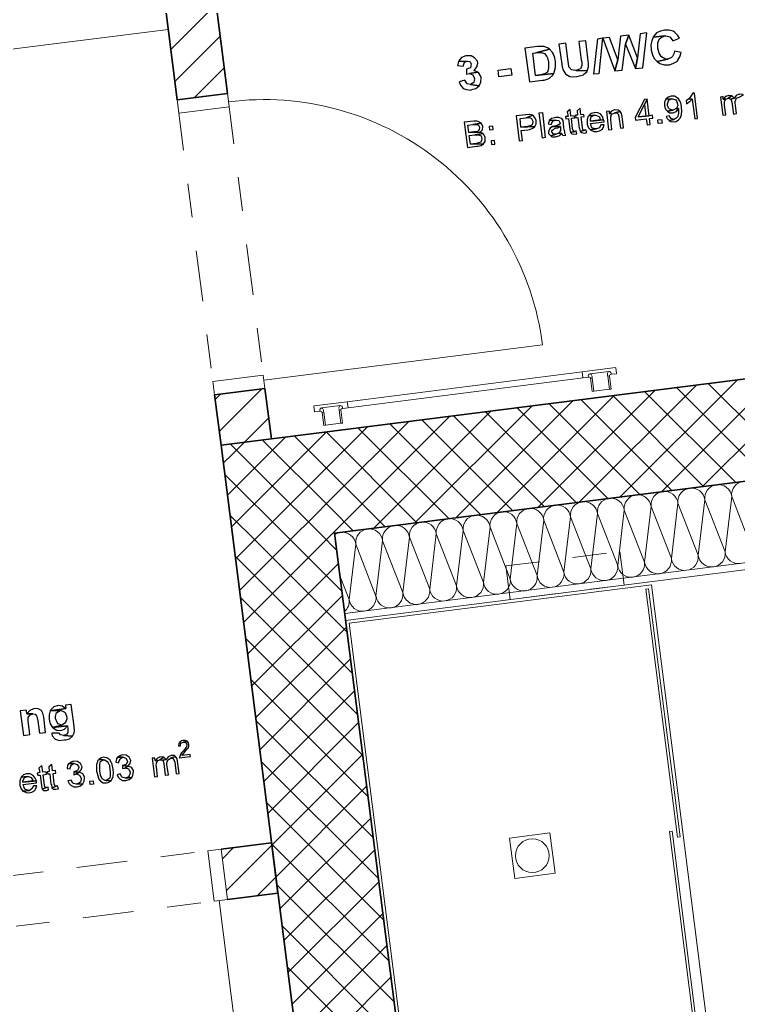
# Model space of a CAD drawing. Header units: metres. Extents: x 2713679.5 to 2713747.3, y 1226017.1 to 1226104.2.
# Drawn here: x 2713690.273 to 2713692.397, y 1226073.495 to 1226076.41 of the extents above; entities that cross this region are included whole.
import ezdxf

# ---------------------------------------------------------------- set-up
doc = ezdxf.new("R2010")
doc.units = ezdxf.units.M
doc.header["$MEASUREMENT"] = 0
doc.linetypes.add('Strich 2', pattern=[0.141111, 0.070556, -0.070556])
doc.linetypes.add('Strichpunkt 3_1_1mm Achsen', pattern=[0.25, 0.15, -0.05, 0, -0.05])
doc.layers.add('plangrafiken', color=251, linetype='Continuous')
doc.layers.add('waende_stuetzen', color=250, linetype='Continuous')
doc.layers.add('raum', color=7, linetype='Continuous', true_color=0x000000)
doc.layers.add('texte', color=7, linetype='Continuous', true_color=0x000000)

msp = doc.modelspace()

# ---------------------------------------------------------------- linework, layer by layer
at = {"layer": 'plangrafiken', "color": 7, "linetype": 'Continuous', "lineweight": 13}
for p, q in [((2713691.9354, 1226075.3681), (2713692.0341, 1226075.3807)), ((2713692.0347, 1226075.3802), (2713692.0368, 1226075.3634)), ((2713691.241, 1226075.28), (2713691.9354, 1226075.3681)), ((2713691.9377, 1226075.3503), (2713691.2432, 1226075.2622)), ((2713691.9376, 1226075.3507), (2713691.9354, 1226075.3681)), ((2713691.9377, 1226075.3503), (2713691.9376, 1226075.3507)), ((2713691.9535, 1226075.3523), (2713691.9377, 1226075.3503)), ((2713691.9532, 1226075.3553), (2713691.9535, 1226075.3523)), ((2713691.9548, 1226075.3524), (2713691.9535, 1226075.3523)), ((2713691.9576, 1226075.3521), (2713691.9565, 1226075.3524)), ((2713692.0139, 1226075.369), (2713691.9584, 1226075.362)), ((2713691.9593, 1226075.3509), (2713691.9589, 1226075.3514)), ((2713691.96, 1226075.3618), (2713691.9592, 1226075.362)), ((2713691.96, 1226075.3491), (2713691.965, 1226075.3497)), ((2713691.9649, 1226075.3104), (2713691.96, 1226075.3491)), ((2713691.9619, 1226075.3605), (2713691.9614, 1226075.361)), ((2713691.9632, 1226075.358), (2713691.9624, 1226075.3598)), ((2713691.9643, 1226075.3538), (2713691.9638, 1226075.3561)), ((2713691.9647, 1226075.3517), (2713691.9643, 1226075.3538)), ((2713691.965, 1226075.3497), (2713691.9647, 1226075.3517)), ((2713691.9699, 1226075.311), (2713691.965, 1226075.3497)), ((2713692.0104, 1226075.3651), (2713692.0101, 1226075.3628)), ((2713692.0101, 1226075.3628), (2713692.0102, 1226075.3584)), ((2713692.0102, 1226075.3584), (2713692.0104, 1226075.3566)), ((2713692.0106, 1226075.3555), (2713692.0156, 1226075.3561)), ((2713692.0106, 1226075.3555), (2713692.0155, 1226075.3168)), ((2713692.0116, 1226075.3677), (2713692.0111, 1226075.3669)), ((2713692.0139, 1226075.369), (2713692.013, 1226075.3688)), ((2713692.0158, 1226075.3581), (2713692.0156, 1226075.3574)), ((2713692.0156, 1226075.3561), (2713692.0205, 1226075.3174)), ((2713692.0171, 1226075.3596), (2713692.0166, 1226075.3592)), ((2713692.0191, 1226075.3605), (2713692.0179, 1226075.36)), ((2713692.021, 1226075.3609), (2713692.0206, 1226075.3638)), ((2713692.021, 1226075.3609), (2713692.0207, 1226075.3608)), ((2713692.0364, 1226075.3628), (2713692.021, 1226075.3609)), ((2713692.0155, 1226075.3168), (2713691.9699, 1226075.311)), ((2713692.0205, 1226075.3174), (2713692.0155, 1226075.3168)), ((2713691.9699, 1226075.311), (2713691.9649, 1226075.3104)), ((2713691.144, 1226075.2501), (2713691.1418, 1226075.2669)), ((2713691.1423, 1226075.2675), (2713691.241, 1226075.28)), ((2713691.2203, 1226075.2683), (2713691.1647, 1226075.2613)), ((2713691.1656, 1226075.2613), (2713691.1647, 1226075.2613)), ((2713691.1677, 1226075.2603), (2713691.167, 1226075.2608)), ((2713691.1696, 1226075.2573), (2713691.1687, 1226075.2591)), ((2713691.2164, 1226075.2617), (2713691.2165, 1226075.2633)), ((2713691.2166, 1226075.2583), (2713691.2164, 1226075.26)), ((2713691.2166, 1226075.2644), (2713691.2169, 1226075.2653)), ((2713691.2176, 1226075.2667), (2713691.2181, 1226075.2673)), ((2713691.2194, 1226075.2681), (2713691.2203, 1226075.2683)), ((2713691.2245, 1226075.2595), (2713691.2235, 1226075.259)), ((2713691.2274, 1226075.2601), (2713691.2261, 1226075.2599)), ((2713691.2274, 1226075.2601), (2713691.227, 1226075.2631)), ((2713691.2432, 1226075.2622), (2713691.2274, 1226075.2601)), ((2713691.2432, 1226075.2625), (2713691.241, 1226075.28)), ((2713691.2432, 1226075.2622), (2713691.2432, 1226075.2625)), ((2713691.1599, 1226075.2516), (2713691.1445, 1226075.2496)), ((2713691.1595, 1226075.2546), (2713691.1599, 1226075.2516)), ((2713691.1629, 1226075.2516), (2713691.161, 1226075.2517)), ((2713691.1648, 1226075.2509), (2713691.1641, 1226075.2513)), ((2713691.1662, 1226075.2493), (2713691.1659, 1226075.2498)), ((2713691.1664, 1226075.2484), (2713691.1713, 1226075.249)), ((2713691.1713, 1226075.2097), (2713691.1664, 1226075.2484)), ((2713691.1707, 1226075.2532), (2713691.1702, 1226075.2554)), ((2713691.1711, 1226075.251), (2713691.1707, 1226075.2532)), ((2713691.1713, 1226075.249), (2713691.1711, 1226075.251)), ((2713691.1762, 1226075.2103), (2713691.1713, 1226075.249)), ((2713691.217, 1226075.2548), (2713691.2167, 1226075.2566)), ((2713691.217, 1226075.2548), (2713691.2219, 1226075.2554)), ((2713691.217, 1226075.2548), (2713691.2219, 1226075.2161)), ((2713691.2219, 1226075.2554), (2713691.2268, 1226075.2167)), ((2713691.2225, 1226075.258), (2713691.2221, 1226075.2573)), ((2713691.1762, 1226075.2103), (2713691.1713, 1226075.2097)), ((2713691.2219, 1226075.2161), (2713691.1762, 1226075.2103)), ((2713691.2268, 1226075.2167), (2713691.2219, 1226075.2161)), ((2713691.247, 1226074.6246), (2713692.1399, 1226074.7379)), ((2713692.1399, 1226074.7379), (2713692.3287, 1226073.2498)), ((2713692.1312, 1226074.7267), (2713692.1233, 1226074.7257)), ((2713692.1233, 1226074.7257), (2713692.2165, 1226073.9916)), ((2713692.2244, 1226073.9926), (2713692.1312, 1226074.7267)), ((2713691.4359, 1226073.1365), (2713691.247, 1226074.6246)), ((2713692.201, 1226074.0098), (2713692.1931, 1226074.0088)), ((2713692.1931, 1226074.0088), (2713692.2882, 1226073.2598)), ((2713692.2961, 1226073.2608), (2713692.201, 1226074.0098)), ((2713691.7208, 1226073.9891), (2713691.8399, 1226074.0043)), ((2713691.7359, 1226073.8701), (2713691.7208, 1226073.9891)), ((2713691.8399, 1226074.0043), (2713691.855, 1226073.8852)), ((2713692.2165, 1226073.9916), (2713692.2244, 1226073.9926)), ((2713691.855, 1226073.8852), (2713691.7359, 1226073.8701))]:
    msp.add_line(p, q, dxfattribs=at)
at = {"layer": 'plangrafiken', "color": 7, "linetype": 'Strich 2', "lineweight": 13}
for p, q in [((2713691.7094, 1226074.7941), (2713692.0467, 1226074.8369)), ((2713692.0467, 1226074.8369), (2713692.0593, 1226074.7377)), ((2713691.722, 1226074.6949), (2713691.7094, 1226074.7941)), ((2713692.0593, 1226074.7377), (2713691.722, 1226074.6949))]:
    msp.add_line(p, q, dxfattribs=at)
at = {"layer": 'plangrafiken', "color": 7, "linetype": 'Continuous', "lineweight": 13}
msp.add_circle((2713691.7879, 1226073.9372), 0.05, dxfattribs=at)
for centre, radius, start, end in [((2713692.0342, 1226075.3802), 0.0005, 7.234, 97.234), ((2713691.9591, 1226075.356), 0.006, 97.2327, 187.2321), ((2713692.0147, 1226075.3631), 0.006, 7.2326, 97.2324), ((2713692.0363, 1226075.3633), 0.0005, 277.2312, 7.2312), ((2713691.1423, 1226075.267), 0.0005, 97.2325, 187.2325), ((2713691.1655, 1226075.2553), 0.006, 97.2326, 187.2325), ((2713691.221, 1226075.2624), 0.006, 7.2326, 97.2325), ((2713691.1445, 1226075.2501), 0.0005, 187.2326, 277.2327)]:
    msp.add_arc(centre, radius, start, end, dxfattribs=at)
at = {"layer": 'raum', "color": 255, "linetype": 'Continuous', "lineweight": 13}
msp.add_line((2713689.4716, 1226076.2238), (2713690.7116, 1226076.3811), dxfattribs=at)
at = {"layer": 'texte'}
for points in [[(2713692.1259, 1226076.3706), (2713692.1064, 1226076.3682), (2713692.099, 1226076.2972), (2713692.0929, 1226076.2654), (2713692.1149, 1226076.2678)], [(2713692.1786, 1226076.3792), (2713692.1663, 1226076.3755), (2713692.1553, 1226076.3706), (2713692.1467, 1226076.3608), (2713692.1455, 1226076.3584), (2713692.1798, 1226076.3621), (2713692.1822, 1226076.3621), (2713692.1945, 1226076.3596), (2713692.1957, 1226076.3584), (2713692.203, 1226076.3474), (2713692.2226, 1226076.3547), (2713692.2177, 1226076.3633), (2713692.2091, 1226076.3719), (2713692.2043, 1226076.3755), (2713692.192, 1226076.3792)], [(2713691.8873, 1226076.34), (2713691.8665, 1226076.3376), (2713691.8739, 1226076.285), (2713691.8763, 1226076.2703), (2713691.8788, 1226076.2605), (2713691.8861, 1226076.2495), (2713691.8873, 1226076.2483), (2713691.8984, 1226076.2422), (2713691.9057, 1226076.2409), (2713691.9204, 1226076.2422), (2713691.9277, 1226076.2434), (2713691.9387, 1226076.247), (2713691.94, 1226076.2483), (2713691.9497, 1226076.2568), (2713691.9497, 1226076.2581), (2713691.9179, 1226076.2593), (2713691.9155, 1226076.2593), (2713691.9032, 1226076.2617), (2713691.8959, 1226076.2703), (2713691.8959, 1226076.2727), (2713691.8935, 1226076.2862)], [(2713691.9461, 1226076.3474), (2713691.9253, 1226076.3449), (2713691.9326, 1226076.2899), (2713691.9338, 1226076.285), (2713691.9338, 1226076.274), (2713691.9302, 1226076.2642), (2713691.9289, 1226076.2642), (2713691.9179, 1226076.2593), (2713691.9497, 1226076.2581), (2713691.9534, 1226076.2703), (2713691.9534, 1226076.2801), (2713691.9522, 1226076.296)], [(2713691.9693, 1226076.2483), (2713691.9816, 1226076.3535), (2713691.995, 1226076.3559), (2713691.984, 1226076.2495), (2713691.9693, 1226076.2483)], [(2713692.0158, 1226076.3572), (2713691.9962, 1226076.3547), (2713692.0317, 1226076.2581), (2713692.0403, 1226076.2911)], [(2713692.0733, 1226076.3645), (2713692.0489, 1226076.3608), (2713692.0403, 1226076.2911), (2713692.0317, 1226076.2581), (2713692.0537, 1226076.2605), (2713692.0635, 1226076.3376)], [(2713692.0733, 1226076.3645), (2713692.0635, 1226076.3376), (2713692.0929, 1226076.2654), (2713692.099, 1226076.2972)], [(2713692.1455, 1226076.3584), (2713692.1406, 1226076.3474), (2713692.1382, 1226076.3351), (2713692.1394, 1226076.3205), (2713692.1394, 1226076.3192), (2713692.1431, 1226076.3058), (2713692.148, 1226076.2948), (2713692.1565, 1226076.2862), (2713692.1883, 1226076.2935), (2713692.181, 1226076.2935), (2713692.17, 1226076.2997), (2713692.1688, 1226076.3009), (2713692.1626, 1226076.3107), (2713692.159, 1226076.3254), (2713692.159, 1226076.3278), (2713692.159, 1226076.3413), (2713692.1626, 1226076.3523), (2713692.1688, 1226076.3572), (2713692.1798, 1226076.3621)], [(2713691.8029, 1226076.3303), (2713691.7662, 1226076.3254), (2713691.7797, 1226076.2262), (2713691.8176, 1226076.2311), (2713691.8225, 1226076.2311), (2713691.8347, 1226076.2348), (2713691.8384, 1226076.2373), (2713691.847, 1226076.2446), (2713691.8519, 1226076.2507), (2713691.7968, 1226076.2446), (2713691.7895, 1226076.3107), (2713691.798, 1226076.3119), (2713691.8384, 1226076.3229), (2713691.8347, 1226076.3254), (2713691.8225, 1226076.3303), (2713691.8176, 1226076.3303)], [(2713691.8384, 1226076.3229), (2713691.798, 1226076.3119), (2713691.8029, 1226076.3131), (2713691.8139, 1226076.3131), (2713691.8237, 1226076.3094), (2713691.8311, 1226076.3009), (2713691.8323, 1226076.2972), (2713691.8359, 1226076.2838), (2713691.8359, 1226076.2764), (2713691.8359, 1226076.2654), (2713691.8323, 1226076.2544), (2713691.8237, 1226076.2495), (2713691.8127, 1226076.247), (2713691.7968, 1226076.2446), (2713691.8519, 1226076.2507), (2713691.8555, 1226076.2642), (2713691.8568, 1226076.2715), (2713691.8568, 1226076.285), (2713691.8543, 1226076.2972), (2713691.8506, 1226076.3082), (2713691.847, 1226076.3131)], [(2713692.2079, 1226076.3168), (2713692.2067, 1226076.3107), (2713692.2018, 1226076.3009), (2713692.1994, 1226076.2984), (2713692.1883, 1226076.2935), (2713692.1565, 1226076.2862), (2713692.1651, 1226076.2801), (2713692.1773, 1226076.2764), (2713692.1908, 1226076.2764), (2713692.1932, 1226076.2764), (2713692.2055, 1226076.2813), (2713692.2165, 1226076.2874), (2713692.2177, 1226076.2899), (2713692.2238, 1226076.2997), (2713692.2275, 1226076.3131)], [(2713691.5692, 1226076.2862), (2713691.5668, 1226076.274), (2713691.5839, 1226076.2727), (2713691.5876, 1226076.2838), (2713691.5949, 1226076.2874)], [(2713691.5937, 1226076.3033), (2713691.5912, 1226076.3033), (2713691.579, 1226076.2984), (2713691.579, 1226076.2984), (2713691.5704, 1226076.2886), (2713691.5692, 1226076.2862), (2713691.5949, 1226076.2874), (2713691.6035, 1226076.2862), (2713691.6071, 1226076.2789), (2713691.6047, 1226076.2678), (2713691.5937, 1226076.263), (2713691.5937, 1226076.2483), (2713691.6022, 1226076.2507), (2713691.6267, 1226076.2544), (2713691.6145, 1226076.2593), (2713691.6169, 1226076.2605), (2713691.6243, 1226076.2703), (2713691.6267, 1226076.2813), (2713691.6255, 1226076.2874), (2713691.6169, 1226076.2972), (2713691.6071, 1226076.3033)], [(2713691.6267, 1226076.2544), (2713691.6022, 1226076.2507), (2713691.612, 1226076.247), (2713691.6169, 1226076.236), (2713691.6169, 1226076.236), (2713691.6145, 1226076.2238), (2713691.6047, 1226076.2177), (2713691.6304, 1226076.214), (2713691.6353, 1226076.225), (2713691.6365, 1226076.2385), (2713691.6353, 1226076.2422), (2713691.6292, 1226076.2532)], [(2713691.6891, 1226076.2409), (2713691.6867, 1226076.2605), (2713691.7246, 1226076.2654), (2713691.7271, 1226076.2458), (2713691.6891, 1226076.2409)], [(2713691.5888, 1226076.2311), (2713691.5717, 1226076.2262), (2713691.5753, 1226076.2165), (2713691.5839, 1226076.2067), (2713691.5937, 1226076.203), (2713691.6071, 1226076.2018), (2713691.6084, 1226076.203), (2713691.6206, 1226076.2067), (2713691.6304, 1226076.214), (2713691.6047, 1226076.2177), (2713691.5949, 1226076.2201)], [(2713692.2667, 1226076.192), (2713692.2618, 1226076.192), (2713692.2605, 1226076.1895), (2713692.2544, 1226076.181), (2713692.2507, 1226076.1761), (2713692.2605, 1226076.1749), (2713692.2679, 1226076.1161), (2713692.2764, 1226076.1173)], [(2713692.1272, 1226076.1749), (2713692.1198, 1226076.1736), (2713692.0917, 1226076.121), (2713692.0929, 1226076.1125), (2713692.1247, 1226076.1161), (2713692.1272, 1226076.099), (2713692.1357, 1226076.1002), (2713692.1345, 1226076.1173), (2713692.1443, 1226076.1186), (2713692.1431, 1226076.1271), (2713692.1333, 1226076.1259), (2713692.1002, 1226076.1222), (2713692.1198, 1226076.1589)], [(2713692.1272, 1226076.1749), (2713692.1198, 1226076.1589), (2713692.1235, 1226076.1247), (2713692.1002, 1226076.1222), (2713692.1333, 1226076.1259)], [(2713692.1822, 1226076.1749), (2713692.1786, 1226076.1663), (2713692.1786, 1226076.1553), (2713692.181, 1226076.1455), (2713692.1871, 1226076.1394), (2713692.2043, 1226076.1418), (2713692.2018, 1226076.1418), (2713692.1932, 1226076.1455), (2713692.1908, 1226076.1479), (2713692.1871, 1226076.1565), (2713692.1871, 1226076.1614), (2713692.1908, 1226076.17), (2713692.192, 1226076.1724), (2713692.2006, 1226076.1761)], [(2713692.1981, 1226076.1834), (2713692.1896, 1226076.181), (2713692.1822, 1226076.1749), (2713692.1822, 1226076.1749), (2713692.2006, 1226076.1761), (2713692.2018, 1226076.1761), (2713692.2116, 1226076.1724), (2713692.214, 1226076.17), (2713692.2165, 1226076.1614), (2713692.2177, 1226076.1565), (2713692.214, 1226076.1479), (2713692.2128, 1226076.1467), (2713692.2202, 1226076.1467), (2713692.2202, 1226076.1443), (2713692.2202, 1226076.143), (2713692.2202, 1226076.1333), (2713692.2177, 1226076.1235), (2713692.2128, 1226076.1186), (2713692.2067, 1226076.1149), (2713692.192, 1226076.1112), (2713692.1969, 1226076.1088), (2713692.2067, 1226076.1076), (2713692.2128, 1226076.1088), (2713692.2202, 1226076.1137), (2713692.2251, 1226076.1186), (2713692.2287, 1226076.1284), (2713692.2287, 1226076.1308), (2713692.2299, 1226076.1394), (2713692.2287, 1226076.1504), (2713692.2287, 1226076.1528), (2713692.2263, 1226076.1638), (2713692.2226, 1226076.1712), (2713692.2202, 1226076.1761), (2713692.2128, 1226076.181), (2713692.2079, 1226076.1834)], [(2713692.2507, 1226076.1761), (2713692.2422, 1226076.17), (2713692.2434, 1226076.1614), (2713692.2434, 1226076.1614), (2713692.252, 1226076.1675), (2713692.2532, 1226076.1675), (2713692.2605, 1226076.1749)], [(2713692.3523, 1226076.1822), (2713692.3437, 1226076.181), (2713692.3511, 1226076.1271), (2713692.3596, 1226076.1284), (2713692.356, 1226076.1565), (2713692.356, 1226076.1577), (2713692.356, 1226076.1675), (2713692.3596, 1226076.1749), (2713692.3523, 1226076.1749)], [(2713692.3682, 1226076.1859), (2713692.3682, 1226076.1859), (2713692.3584, 1226076.1822), (2713692.3523, 1226076.1749), (2713692.3596, 1226076.1749), (2713692.367, 1226076.1773), (2713692.378, 1226076.1846), (2713692.378, 1226076.1846)], [(2713692.378, 1226076.1846), (2713692.367, 1226076.1773), (2713692.3743, 1226076.1749), (2713692.3841, 1226076.1773)], [(2713692.4, 1226076.1895), (2713692.3988, 1226076.1895), (2713692.3902, 1226076.1859), (2713692.3841, 1226076.1773), (2713692.3743, 1226076.1749), (2713692.378, 1226076.1663), (2713692.3829, 1226076.1308), (2713692.3915, 1226076.132), (2713692.3878, 1226076.1638), (2713692.3878, 1226076.1675), (2713692.3902, 1226076.1761), (2713692.3902, 1226076.1773), (2713692.3988, 1226076.181), (2713692.4123, 1226076.1871), (2713692.4098, 1226076.1883)], [(2713691.8176, 1226076.0598), (2713691.8078, 1226076.1345), (2713691.8176, 1226076.1357), (2713691.8262, 1226076.0611), (2713691.8176, 1226076.0598)], [(2713691.8996, 1226076.1443), (2713691.891, 1226076.1369), (2713691.8935, 1226076.1235), (2713691.8861, 1226076.1235), (2713691.8873, 1226076.1161), (2713691.8947, 1226076.1173), (2713691.8984, 1226076.0855), (2713691.8984, 1226076.0843), (2713691.9008, 1226076.0757), (2713691.913, 1226076.0794), (2713691.9106, 1226076.0794), (2713691.9081, 1226076.0819), (2713691.9069, 1226076.0868), (2713691.9032, 1226076.1186), (2713691.913, 1226076.1198), (2713691.9118, 1226076.1259), (2713691.902, 1226076.1247)], [(2713691.9289, 1226076.1479), (2713691.9204, 1226076.1406), (2713691.9216, 1226076.1271), (2713691.9155, 1226076.1271), (2713691.9167, 1226076.1198), (2713691.9228, 1226076.121), (2713691.9265, 1226076.0892), (2713691.9277, 1226076.088), (2713691.9289, 1226076.0794), (2713691.9424, 1226076.0831), (2713691.9387, 1226076.0831), (2713691.9375, 1226076.0855), (2713691.9363, 1226076.0904), (2713691.9326, 1226076.1222), (2713691.9412, 1226076.1235), (2713691.94, 1226076.1296), (2713691.9314, 1226076.1284)], [(2713691.9718, 1226076.1357), (2713691.9705, 1226076.1345), (2713691.9608, 1226076.132), (2713691.9546, 1226076.1259), (2713691.9718, 1226076.1271), (2713691.9754, 1226076.1271), (2713691.984, 1226076.1235), (2713691.9852, 1226076.1235), (2713691.9889, 1226076.1137), (2713691.9595, 1226076.11), (2713691.9987, 1226076.1137), (2713691.995, 1226076.1235), (2713691.9901, 1226076.1296), (2713691.9901, 1226076.1308), (2713691.9816, 1226076.1345)], [(2713692.0158, 1226076.1394), (2713692.0073, 1226076.1381), (2713692.0134, 1226076.0843), (2713692.0232, 1226076.0855), (2713692.0195, 1226076.1149), (2713692.0195, 1226076.1222), (2713692.0219, 1226076.1296), (2713692.0232, 1226076.1308), (2713692.0158, 1226076.132)], [(2713692.0317, 1226076.143), (2713692.0305, 1226076.143), (2713692.0219, 1226076.1394), (2713692.0158, 1226076.132), (2713692.0232, 1226076.1308), (2713692.0317, 1226076.1345), (2713692.0476, 1226076.1381), (2713692.0415, 1226076.1418)], [(2713692.0476, 1226076.1381), (2713692.0317, 1226076.1345), (2713692.0378, 1226076.1345), (2713692.0427, 1226076.1296), (2713692.044, 1226076.1222), (2713692.0489, 1226076.0892), (2713692.0574, 1226076.0904), (2713692.0537, 1226076.1235), (2713692.0513, 1226076.132)], [(2713692.2128, 1226076.1467), (2713692.2043, 1226076.1418), (2713692.1871, 1226076.1394), (2713692.1932, 1226076.1345), (2713692.203, 1226076.1345), (2713692.2043, 1226076.1345), (2713692.2128, 1226076.1381), (2713692.214, 1226076.1381), (2713692.2202, 1226076.1467)], [(2713691.6145, 1226076.11), (2713691.5863, 1226076.1063), (2713691.5961, 1226076.0317), (2713691.6243, 1226076.0354), (2713691.6267, 1226076.0354), (2713691.6365, 1226076.0378), (2713691.6438, 1226076.0427), (2713691.6047, 1226076.0415), (2713691.601, 1226076.0672), (2713691.6182, 1226076.0696), (2713691.6426, 1226076.0733), (2713691.6328, 1226076.077), (2713691.6341, 1226076.077), (2713691.5998, 1226076.0757), (2713691.5973, 1226076.0978), (2713691.612, 1226076.1002), (2713691.6365, 1226076.1039), (2713691.6279, 1226076.1088), (2713691.6243, 1226076.11)], [(2713691.6365, 1226076.1039), (2713691.612, 1226076.1002), (2713691.6145, 1226076.1002), (2713691.623, 1226076.1002), (2713691.6292, 1226076.0978), (2713691.6316, 1226076.0917), (2713691.6304, 1226076.0843), (2713691.6255, 1226076.0794), (2713691.6157, 1226076.0782), (2713691.5998, 1226076.0757), (2713691.6341, 1226076.077), (2713691.6402, 1226076.0843), (2713691.6414, 1226076.0941), (2713691.6414, 1226076.0941), (2713691.6377, 1226076.1027)], [(2713691.7687, 1226076.1284), (2713691.7405, 1226076.1259), (2713691.7491, 1226076.0513), (2713691.7589, 1226076.0525), (2713691.7552, 1226076.0819), (2713691.7748, 1226076.0843), (2713691.7797, 1226076.0855), (2713691.7895, 1226076.0892), (2713691.7956, 1226076.0941), (2713691.754, 1226076.0917), (2713691.7515, 1226076.1173), (2713691.7699, 1226076.1198), (2713691.7895, 1226076.1271), (2713691.7895, 1226076.1271), (2713691.7797, 1226076.1296), (2713691.7784, 1226076.1296)], [(2713691.7895, 1226076.1271), (2713691.7699, 1226076.1198), (2713691.7797, 1226076.121), (2713691.7858, 1226076.1173), (2713691.7895, 1226076.11), (2713691.7895, 1226076.1076), (2713691.787, 1226076.099), (2713691.7833, 1226076.0965), (2713691.7735, 1226076.0941), (2713691.754, 1226076.0917), (2713691.7956, 1226076.0941), (2713691.7992, 1226076.1014), (2713691.7992, 1226076.1112), (2713691.7992, 1226076.1112), (2713691.7956, 1226076.121)], [(2713691.8372, 1226076.1112), (2713691.8372, 1226076.11), (2713691.8347, 1226076.1014), (2713691.8433, 1226076.1002), (2713691.847, 1226076.1088), (2713691.847, 1226076.11), (2713691.8555, 1226076.1125)], [(2713691.8568, 1226076.121), (2713691.8531, 1226076.1198), (2713691.8445, 1226076.1173), (2713691.8445, 1226076.1173), (2713691.8372, 1226076.1112), (2713691.8555, 1226076.1125), (2713691.858, 1226076.1125), (2713691.8665, 1226076.1112), (2713691.8702, 1226076.1039), (2713691.8702, 1226076.1014), (2713691.8653, 1226076.099), (2713691.8543, 1226076.0953), (2713691.847, 1226076.0941), (2713691.8714, 1226076.0941), (2713691.8714, 1226076.0904), (2713691.8714, 1226076.0819), (2713691.8665, 1226076.0745), (2713691.8751, 1226076.0733), (2713691.8776, 1226076.0672), (2713691.8873, 1226076.0684), (2713691.8837, 1226076.0745), (2713691.8837, 1226076.0782), (2713691.8812, 1226076.0904), (2713691.88, 1226076.1027), (2713691.8788, 1226076.1112), (2713691.8751, 1226076.1173), (2713691.8678, 1226076.1198), (2713691.8665, 1226076.121)], [(2713691.9546, 1226076.1259), (2713691.9522, 1226076.1222), (2713691.9497, 1226076.1137), (2713691.9497, 1226076.1039), (2713691.9497, 1226076.1002), (2713691.9534, 1226076.0904), (2713691.9595, 1226076.0843), (2713691.9779, 1226076.0868), (2713691.9754, 1226076.0868), (2713691.9657, 1226076.0892), (2713691.9632, 1226076.0929), (2713691.9595, 1226076.1027), (2713691.9999, 1226076.1076), (2713691.9999, 1226076.11), (2713691.9987, 1226076.1137), (2713691.9595, 1226076.11), (2713691.9595, 1226076.1137), (2713691.962, 1226076.1222), (2713691.9632, 1226076.1235), (2713691.9718, 1226076.1271)], [(2713692.1602, 1226076.1027), (2713692.159, 1226076.1137), (2713692.17, 1226076.1149), (2713692.1712, 1226076.1039), (2713692.1602, 1226076.1027)], [(2713692.192, 1226076.1259), (2713692.1834, 1226076.1235), (2713692.1859, 1226076.1173), (2713692.192, 1226076.1112), (2713692.2067, 1226076.1149), (2713692.1981, 1226076.1173), (2713692.1981, 1226076.1173)], [(2713691.6708, 1226076.0953), (2713691.6598, 1226076.0941), (2713691.661, 1226076.0843), (2713691.672, 1226076.0855)], [(2713691.847, 1226076.0941), (2713691.8408, 1226076.0892), (2713691.8372, 1226076.0843), (2713691.8359, 1226076.077), (2713691.8359, 1226076.0733), (2713691.8421, 1226076.066), (2713691.858, 1226076.0708), (2713691.8494, 1226076.0721), (2713691.8457, 1226076.0782), (2713691.8457, 1226076.0819), (2713691.8494, 1226076.0855), (2713691.8568, 1226076.0892), (2713691.8629, 1226076.0904), (2713691.8714, 1226076.0941)], [(2713691.8665, 1226076.0745), (2713691.858, 1226076.0708), (2713691.8421, 1226076.066), (2713691.8457, 1226076.0635), (2713691.8555, 1226076.0635), (2713691.8568, 1226076.0635), (2713691.8665, 1226076.066), (2713691.8678, 1226076.0672), (2713691.8751, 1226076.0733)], [(2713691.9179, 1226076.0806), (2713691.913, 1226076.0794), (2713691.9008, 1226076.0757), (2713691.9045, 1226076.0721), (2713691.913, 1226076.0708), (2713691.9192, 1226076.0721)], [(2713691.9461, 1226076.0843), (2713691.9424, 1226076.0831), (2713691.9289, 1226076.0794), (2713691.9338, 1226076.0757), (2713691.9412, 1226076.0745), (2713691.9485, 1226076.0757)], [(2713691.9913, 1226076.099), (2713691.9901, 1226076.099), (2713691.9865, 1226076.0904), (2713691.9779, 1226076.0868), (2713691.9595, 1226076.0843), (2713691.9608, 1226076.0831), (2713691.9693, 1226076.0794), (2713691.9791, 1226076.0794), (2713691.9865, 1226076.0806), (2713691.9938, 1226076.0855), (2713691.9975, 1226076.0904), (2713691.9999, 1226076.099)], [(2713691.6426, 1226076.0733), (2713691.6182, 1226076.0696), (2713691.6194, 1226076.0696), (2713691.6292, 1226076.0696), (2713691.6365, 1226076.066), (2713691.639, 1226076.0586), (2713691.6377, 1226076.0525), (2713691.6353, 1226076.0476), (2713691.6292, 1226076.0452), (2713691.623, 1226076.0439), (2713691.6047, 1226076.0415), (2713691.6438, 1226076.0427), (2713691.6487, 1226076.05), (2713691.6487, 1226076.05), (2713691.6487, 1226076.0598), (2713691.6487, 1226076.0623), (2713691.6438, 1226076.0708)], [(2713691.6757, 1226076.0525), (2713691.6659, 1226076.0513), (2713691.6671, 1226076.0403), (2713691.6769, 1226076.0415)], [(2713690.4252, 1226074.3847), (2713690.408, 1226074.3823), (2713690.4092, 1226074.3725), (2713690.3627, 1226074.3652), (2713690.3921, 1226074.3664), (2713690.3933, 1226074.3676), (2713690.4044, 1226074.3627), (2713690.4068, 1226074.3603), (2713690.4117, 1226074.3468), (2713690.4117, 1226074.3419), (2713690.408, 1226074.3309), (2713690.408, 1226074.3297), (2713690.397, 1226074.3236), (2713690.3701, 1226074.3162), (2713690.4141, 1226074.3211), (2713690.4154, 1226074.3113), (2713690.4154, 1226074.3028), (2713690.4129, 1226074.2966), (2713690.4019, 1226074.293), (2713690.4288, 1226074.2905), (2713690.4337, 1226074.3003), (2713690.4349, 1226074.3052), (2713690.4337, 1226074.3199)], [(2713690.293, 1226074.3676), (2713690.2746, 1226074.3652), (2713690.2844, 1226074.293), (2713690.3028, 1226074.2954), (2713690.2991, 1226074.3285), (2713690.2979, 1226074.3334), (2713690.2979, 1226074.3456), (2713690.3028, 1226074.3529), (2713690.3114, 1226074.3566), (2713690.2942, 1226074.3566)], [(2713690.3163, 1226074.3725), (2713690.3138, 1226074.3713), (2713690.3028, 1226074.3664), (2713690.2942, 1226074.3566), (2713690.3114, 1226074.3566), (2713690.3187, 1226074.3554), (2713690.3224, 1226074.3505), (2713690.3236, 1226074.3493), (2713690.326, 1226074.3358), (2713690.3309, 1226074.2991), (2713690.3493, 1226074.3015), (2713690.3444, 1226074.3468), (2713690.3407, 1226074.359), (2713690.3371, 1226074.3664), (2713690.3273, 1226074.3713)], [(2713690.3627, 1226074.3652), (2713690.3603, 1226074.3542), (2713690.3603, 1226074.3395), (2713690.3627, 1226074.3272), (2713690.3701, 1226074.3162), (2713690.397, 1226074.3236), (2713690.386, 1226074.3272), (2713690.3835, 1226074.3309), (2713690.3787, 1226074.3431), (2713690.3787, 1226074.3493), (2713690.3811, 1226074.3603), (2713690.3823, 1226074.3603), (2713690.3921, 1226074.3664)], [(2713690.386, 1226074.3811), (2713690.3738, 1226074.3774), (2713690.3652, 1226074.3688), (2713690.3627, 1226074.3652), (2713690.4092, 1226074.3725), (2713690.408, 1226074.3725), (2713690.3982, 1226074.3798)], [(2713690.3676, 1226074.2991), (2713690.3676, 1226074.2966), (2713690.3689, 1226074.2918), (2713690.3774, 1226074.282), (2713690.3787, 1226074.282), (2713690.3897, 1226074.2783), (2713690.4044, 1226074.2795), (2713690.408, 1226074.2795), (2713690.4203, 1226074.2832), (2713690.4288, 1226074.2905), (2713690.4019, 1226074.293), (2713690.3933, 1226074.2942), (2713690.3897, 1226074.2991)], [(2713690.3701, 1226074.3162), (2713690.3713, 1226074.315), (2713690.3811, 1226074.3089), (2713690.3946, 1226074.3077), (2713690.3946, 1226074.3077), (2713690.4056, 1226074.3113), (2713690.4141, 1226074.3211)], [(2713690.7555, 1226074.2783), (2713690.7506, 1226074.2771), (2713690.7457, 1226074.2734), (2713690.7433, 1226074.2685), (2713690.7421, 1226074.2624), (2713690.7482, 1226074.2624), (2713690.7482, 1226074.2636), (2713690.7494, 1226074.2697), (2713690.7506, 1226074.2709), (2713690.7567, 1226074.2734), (2713690.7678, 1226074.2758), (2713690.7629, 1226074.2783)], [(2713690.7678, 1226074.2758), (2713690.7567, 1226074.2734), (2713690.7567, 1226074.2734), (2713690.7629, 1226074.2722), (2713690.7641, 1226074.2709), (2713690.7665, 1226074.2661), (2713690.7665, 1226074.2648), (2713690.7653, 1226074.2587), (2713690.7641, 1226074.2575), (2713690.7604, 1226074.2526), (2713690.7555, 1226074.2465), (2713690.7518, 1226074.2428), (2713690.7482, 1226074.2379), (2713690.7482, 1226074.2367), (2713690.7457, 1226074.2306), (2713690.7445, 1226074.2269), (2713690.7775, 1226074.2306), (2713690.7763, 1226074.2367), (2713690.7531, 1226074.233), (2713690.7543, 1226074.2367), (2713690.7555, 1226074.2379), (2713690.7604, 1226074.244), (2713690.7653, 1226074.2501), (2713690.769, 1226074.2538), (2713690.7702, 1226074.255), (2713690.7727, 1226074.2612), (2713690.7727, 1226074.2661), (2713690.7714, 1226074.2709)], [(2713690.4178, 1226074.2098), (2713690.4141, 1226074.2049), (2713690.4129, 1226074.1951), (2713690.4215, 1226074.1939), (2713690.4215, 1226074.1963), (2713690.4252, 1226074.2049), (2713690.4252, 1226074.2049), (2713690.4337, 1226074.2098)], [(2713690.4325, 1226074.2171), (2713690.4264, 1226074.2147), (2713690.4178, 1226074.2098), (2713690.4337, 1226074.2098), (2713690.4423, 1226074.2073), (2713690.4472, 1226074.1988), (2713690.4472, 1226074.1975), (2713690.4435, 1226074.189), (2713690.4423, 1226074.189), (2713690.4337, 1226074.1853), (2713690.4484, 1226074.1841), (2713690.4545, 1226074.1914), (2713690.457, 1226074.2), (2713690.457, 1226074.2), (2713690.4521, 1226074.2098), (2713690.4521, 1226074.2098), (2713690.4435, 1226074.2159), (2713690.4423, 1226074.2159)], [(2713690.5071, 1226074.222), (2713690.5035, 1226074.2183), (2713690.501, 1226074.2085), (2713690.4998, 1226074.2073), (2713690.4998, 1226074.1975), (2713690.4998, 1226074.1865), (2713690.501, 1226074.1841), (2713690.5035, 1226074.1731), (2713690.5071, 1226074.1633), (2713690.512, 1226074.1572), (2713690.512, 1226074.1572), (2713690.5194, 1226074.1523), (2713690.5292, 1226074.1523), (2713690.5341, 1226074.1535), (2713690.5426, 1226074.1584), (2713690.5279, 1226074.1596), (2713690.5255, 1226074.1596), (2713690.5169, 1226074.1645), (2713690.5157, 1226074.1669), (2713690.512, 1226074.1755), (2713690.5096, 1226074.1877), (2713690.5096, 1226074.1963), (2713690.5096, 1226074.2061), (2713690.5108, 1226074.2134), (2713690.512, 1226074.2159), (2713690.5206, 1226074.2208)], [(2713690.5194, 1226074.2281), (2713690.5145, 1226074.2269), (2713690.5071, 1226074.222), (2713690.5206, 1226074.2208), (2713690.5243, 1226074.2208), (2713690.5316, 1226074.2159), (2713690.5341, 1226074.2122), (2713690.5377, 1226074.2037), (2713690.5389, 1226074.1914), (2713690.5402, 1226074.1841), (2713690.5402, 1226074.1743), (2713690.5389, 1226074.1669), (2713690.5365, 1226074.1645), (2713690.5279, 1226074.1596), (2713690.5426, 1226074.1584), (2713690.5451, 1226074.1621), (2713690.5487, 1226074.1718), (2713690.5487, 1226074.1731), (2713690.55, 1226074.1816), (2713690.5487, 1226074.1926), (2713690.5475, 1226074.2024), (2713690.5451, 1226074.211), (2713690.5438, 1226074.2122), (2713690.5389, 1226074.2208), (2713690.5389, 1226074.2208), (2713690.5304, 1226074.2269), (2713690.5292, 1226074.2269)], [(2713690.5622, 1226074.2281), (2713690.5585, 1226074.2232), (2713690.5573, 1226074.2134), (2713690.5659, 1226074.2122), (2713690.5659, 1226074.2147), (2713690.5695, 1226074.2232), (2713690.5695, 1226074.2232), (2713690.5781, 1226074.2281)], [(2713690.5769, 1226074.2355), (2713690.5708, 1226074.233), (2713690.5622, 1226074.2281), (2713690.5781, 1226074.2281), (2713690.5867, 1226074.2257), (2713690.5916, 1226074.2171), (2713690.5916, 1226074.2159), (2713690.5879, 1226074.2073), (2713690.5867, 1226074.2073), (2713690.5781, 1226074.2037), (2713690.5928, 1226074.2024), (2713690.5989, 1226074.2098), (2713690.6013, 1226074.2183), (2713690.6013, 1226074.2183), (2713690.5965, 1226074.2281), (2713690.5965, 1226074.2281), (2713690.5879, 1226074.2342), (2713690.5867, 1226074.2342)], [(2713690.6723, 1226074.2257), (2713690.6638, 1226074.2257), (2713690.6711, 1226074.1706), (2713690.6797, 1226074.1718), (2713690.6772, 1226074.2), (2713690.676, 1226074.2024), (2713690.6772, 1226074.2122), (2713690.6809, 1226074.2183), (2713690.6735, 1226074.2183)], [(2713690.6882, 1226074.2293), (2713690.6882, 1226074.2293), (2713690.6797, 1226074.2257), (2713690.6735, 1226074.2183), (2713690.6809, 1226074.2183), (2713690.687, 1226074.2208), (2713690.6992, 1226074.2281), (2713690.698, 1226074.2281)], [(2713690.6992, 1226074.2281), (2713690.687, 1226074.2208), (2713690.6956, 1226074.2196), (2713690.7054, 1226074.222)], [(2713690.72, 1226074.233), (2713690.72, 1226074.233), (2713690.7115, 1226074.2293), (2713690.7054, 1226074.222), (2713690.6956, 1226074.2196), (2713690.6992, 1226074.2098), (2713690.7029, 1226074.1755), (2713690.7127, 1226074.1767), (2713690.7078, 1226074.2073), (2713690.7078, 1226074.2122), (2713690.7102, 1226074.2208), (2713690.7115, 1226074.2208), (2713690.7188, 1226074.2257), (2713690.7335, 1226074.2306), (2713690.7298, 1226074.233)], [(2713690.7335, 1226074.2306), (2713690.7188, 1226074.2257), (2713690.7249, 1226074.2245), (2713690.7286, 1226074.2208), (2713690.731, 1226074.2134), (2713690.7347, 1226074.1792), (2713690.7445, 1226074.1804), (2713690.7396, 1226074.2171), (2713690.7384, 1226074.2232)], [(2713690.3383, 1226074.2037), (2713690.3297, 1226074.1963), (2713690.3322, 1226074.1829), (2713690.3248, 1226074.1816), (2713690.326, 1226074.1755), (2713690.3334, 1226074.1755), (2713690.3371, 1226074.1449), (2713690.3371, 1226074.1437), (2713690.3395, 1226074.1339), (2713690.3517, 1226074.1388), (2713690.3493, 1226074.1388), (2713690.3468, 1226074.1412), (2713690.3456, 1226074.1461), (2713690.3419, 1226074.1767), (2713690.3517, 1226074.178), (2713690.3505, 1226074.1853), (2713690.3407, 1226074.1841)], [(2713690.3676, 1226074.2073), (2713690.3591, 1226074.2), (2713690.3603, 1226074.1865), (2713690.3542, 1226074.1853), (2713690.3554, 1226074.1792), (2713690.3615, 1226074.1792), (2713690.3652, 1226074.1486), (2713690.3664, 1226074.1474), (2713690.3676, 1226074.1376), (2713690.3811, 1226074.1425), (2713690.3774, 1226074.1425), (2713690.3762, 1226074.1449), (2713690.375, 1226074.1498), (2713690.3713, 1226074.1804), (2713690.3799, 1226074.1816), (2713690.3787, 1226074.189), (2713690.3701, 1226074.1877)], [(2713690.4325, 1226074.1853), (2713690.4325, 1226074.1767), (2713690.4386, 1226074.178), (2713690.4484, 1226074.1841), (2713690.4484, 1226074.1841), (2713690.4337, 1226074.1853)], [(2713690.4484, 1226074.1841), (2713690.4386, 1226074.178), (2713690.4398, 1226074.1792), (2713690.4496, 1226074.1755), (2713690.4508, 1226074.1743), (2713690.4545, 1226074.1657), (2713690.4545, 1226074.1633), (2713690.4521, 1226074.1547), (2713690.4496, 1226074.1523), (2713690.4411, 1226074.1486), (2713690.4594, 1226074.1498), (2713690.4631, 1226074.1572), (2713690.4643, 1226074.1669), (2713690.4643, 1226074.1706), (2713690.4594, 1226074.1792), (2713690.457, 1226074.1804)], [(2713690.5769, 1226074.2037), (2713690.5769, 1226074.1951), (2713690.583, 1226074.1963), (2713690.5928, 1226074.2024), (2713690.5928, 1226074.2024), (2713690.5781, 1226074.2037)], [(2713690.5928, 1226074.2024), (2713690.583, 1226074.1963), (2713690.5842, 1226074.1975), (2713690.594, 1226074.1939), (2713690.5952, 1226074.1926), (2713690.5989, 1226074.1841), (2713690.5989, 1226074.1816), (2713690.5965, 1226074.1731), (2713690.594, 1226074.1706), (2713690.5854, 1226074.1669), (2713690.6038, 1226074.1682), (2713690.6075, 1226074.1755), (2713690.6087, 1226074.1853), (2713690.6087, 1226074.189), (2713690.6038, 1226074.1975), (2713690.6013, 1226074.1988)], [(2713690.2771, 1226074.1694), (2713690.2759, 1226074.1669), (2713690.2734, 1226074.1584), (2713690.2734, 1226074.1474), (2713690.2734, 1226074.1449), (2713690.2771, 1226074.1351), (2713690.282, 1226074.1278), (2713690.3016, 1226074.1302), (2713690.2979, 1226074.1302), (2713690.2893, 1226074.1339), (2713690.2857, 1226074.1376), (2713690.2832, 1226074.1474), (2713690.3224, 1226074.1523), (2713690.3224, 1226074.1547), (2713690.3224, 1226074.1584), (2713690.282, 1226074.1547), (2713690.282, 1226074.1572), (2713690.2857, 1226074.1669), (2713690.2869, 1226074.1682), (2713690.2955, 1226074.1718)], [(2713690.2942, 1226074.1792), (2713690.293, 1226074.1792), (2713690.2844, 1226074.1767), (2713690.2771, 1226074.1694), (2713690.2955, 1226074.1718), (2713690.2991, 1226074.1718), (2713690.3077, 1226074.1682), (2713690.3077, 1226074.1669), (2713690.3126, 1226074.1584), (2713690.282, 1226074.1547), (2713690.3224, 1226074.1584), (2713690.3187, 1226074.1669), (2713690.3126, 1226074.1743), (2713690.3126, 1226074.1743), (2713690.304, 1226074.1792)], [(2713690.4252, 1226074.1608), (2713690.4154, 1226074.1584), (2713690.419, 1226074.151), (2713690.4252, 1226074.1449), (2713690.4325, 1226074.1412), (2713690.4423, 1226074.1412), (2713690.4423, 1226074.1412), (2713690.4521, 1226074.1437), (2713690.4594, 1226074.1498), (2713690.4411, 1226074.1486), (2713690.4411, 1226074.1486), (2713690.4313, 1226074.151), (2713690.43, 1226074.1523)], [(2713690.4814, 1226074.1474), (2713690.4802, 1226074.1572), (2713690.49, 1226074.1584), (2713690.4912, 1226074.1486), (2713690.4814, 1226074.1474)], [(2713690.5695, 1226074.1792), (2713690.561, 1226074.1767), (2713690.5634, 1226074.1694), (2713690.5695, 1226074.1633), (2713690.5769, 1226074.1596), (2713690.5867, 1226074.1596), (2713690.5867, 1226074.1596), (2713690.5965, 1226074.1621), (2713690.6038, 1226074.1682), (2713690.5854, 1226074.1669), (2713690.5854, 1226074.1669), (2713690.5757, 1226074.1694), (2713690.5744, 1226074.1706)], [(2713690.3138, 1226074.1437), (2713690.3138, 1226074.1437), (2713690.3089, 1226074.1351), (2713690.3016, 1226074.1302), (2713690.282, 1226074.1278), (2713690.2832, 1226074.1278), (2713690.2918, 1226074.1241), (2713690.3016, 1226074.1229), (2713690.3089, 1226074.1253), (2713690.3175, 1226074.1302), (2713690.3199, 1226074.1339), (2713690.3236, 1226074.1437)], [(2713690.3566, 1226074.14), (2713690.3517, 1226074.1388), (2713690.3395, 1226074.1339), (2713690.3432, 1226074.1302), (2713690.3517, 1226074.1302), (2713690.3579, 1226074.1315)], [(2713690.3848, 1226074.1437), (2713690.3811, 1226074.1425), (2713690.3676, 1226074.1376), (2713690.3725, 1226074.1339), (2713690.3799, 1226074.1339), (2713690.3872, 1226074.1351)]]:
    msp.add_lwpolyline(points, close=True, dxfattribs=at)
at = {"layer": 'waende_stuetzen', "color": 7, "linetype": 'Continuous', "lineweight": 35}
for p, q in [((2713690.3654, 1226079.1092), (2713690.7381, 1226076.1728)), ((2713690.8869, 1226076.1917), (2713690.5142, 1226079.1281)), ((2713690.8869, 1226076.1917), (2713690.7381, 1226076.1728)), ((2713693.6951, 1226075.5098), (2713691.1654, 1226075.1888)), ((2713690.9977, 1226075.3187), (2713690.8489, 1226075.2998)), ((2713691.0166, 1226075.1699), (2713690.9977, 1226075.3187)), ((2713690.8489, 1226075.2998), (2713690.8678, 1226075.151)), ((2713691.2031, 1226074.8911), (2713693.7328, 1226075.2122)), ((2713690.8678, 1226075.151), (2713691.1654, 1226075.1888)), ((2713690.8678, 1226075.151), (2713691.0166, 1226075.1699)), ((2713690.8678, 1226075.151), (2713691.6464, 1226069.0152)), ((2713691.9818, 1226068.7554), (2713691.2031, 1226074.8911)), ((2713691.0169, 1226073.9754), (2713690.8681, 1226073.9565)), ((2713691.0358, 1226073.8266), (2713691.0169, 1226073.9754)), ((2713690.887, 1226073.8077), (2713691.0358, 1226073.8266))]:
    msp.add_line(p, q, dxfattribs=at)
at = {"layer": 'waende_stuetzen', "color": 18, "linetype": 'Continuous', "lineweight": 0, "true_color": 0x000000}
for p, q in [((2713690.7192, 1226076.3213), (2713690.8534, 1226076.4555)), ((2713690.7312, 1226076.2272), (2713690.8654, 1226076.3614)), ((2713690.7894, 1226076.1793), (2713690.8773, 1226076.2672)), ((2713692.2909, 1226075.0292), (2713692.6373, 1226075.3756)), ((2713692.1694, 1226075.0138), (2713692.5158, 1226075.3601)), ((2713690.8626, 1226075.1918), (2713690.9882, 1226075.3175)), ((2713691.9265, 1226074.9829), (2713692.2728, 1226075.3293)), ((2713692.0479, 1226074.9984), (2713692.3943, 1226075.3447)), ((2713692.4821, 1226075.0535), (2713692.2138, 1226075.3218)), ((2713692.5762, 1226075.0654), (2713692.3079, 1226075.3338)), ((2713690.8506, 1226075.286), (2713690.8667, 1226075.3021)), ((2713691.6835, 1226074.9521), (2713692.0299, 1226075.2985)), ((2713691.805, 1226074.9675), (2713692.1513, 1226075.3139)), ((2713692.2939, 1226075.0296), (2713692.0255, 1226075.2979)), ((2713692.388, 1226075.0415), (2713692.1196, 1226075.3099)), ((2713691.4405, 1226074.9213), (2713691.7869, 1226075.2676)), ((2713691.562, 1226074.9367), (2713691.9084, 1226075.2831)), ((2713692.0115, 1226074.9937), (2713691.7431, 1226075.2621)), ((2713692.1056, 1226075.0057), (2713691.8373, 1226075.274)), ((2713692.1997, 1226075.0176), (2713691.9314, 1226075.286)), ((2713690.9365, 1226075.1597), (2713691.0087, 1226075.2319)), ((2713691.2026, 1226074.8955), (2713691.5439, 1226075.2368)), ((2713691.319, 1226074.9059), (2713691.6654, 1226075.2522)), ((2713691.8233, 1226074.9698), (2713691.5549, 1226075.2382)), ((2713691.9174, 1226074.9818), (2713691.649, 1226075.2501)), ((2713691.1787, 1226075.0837), (2713691.301, 1226075.206)), ((2713691.1906, 1226074.9896), (2713691.4224, 1226075.2214)), ((2713691.5409, 1226074.934), (2713691.2725, 1226075.2024)), ((2713691.635, 1226074.946), (2713691.3667, 1226075.2143)), ((2713691.7291, 1226074.9579), (2713691.4608, 1226075.2263)), ((2713690.9613, 1226075.0785), (2713691.058, 1226075.1751)), ((2713691.0211, 1226075.0322), (2713691.1668, 1226075.1778)), ((2713691.1786, 1226075.0841), (2713691.0843, 1226075.1785)), ((2713691.1668, 1226075.1778), (2713691.1795, 1226075.1906)), ((2713691.4468, 1226074.9221), (2713691.1784, 1226075.1904)), ((2713691.0094, 1226075.0413), (2713690.8961, 1226075.1546)), ((2713690.9016, 1226075.1248), (2713690.9365, 1226075.1597)), ((2713691.1941, 1226074.9626), (2713690.9902, 1226075.1665)), ((2713690.8745, 1226075.0977), (2713690.9016, 1226075.1248)), ((2713691.0809, 1226074.9859), (2713691.1787, 1226075.0837)), ((2713691.3526, 1226074.9101), (2713691.1786, 1226075.0841)), ((2713691.0703, 1226074.8743), (2713690.8785, 1226075.066)), ((2713690.8865, 1226075.0036), (2713690.9613, 1226075.0785)), ((2713690.8984, 1226074.9095), (2713691.0211, 1226075.0322)), ((2713691.1644, 1226074.8862), (2713691.0094, 1226075.0413)), ((2713690.9546, 1226074.8596), (2713691.0809, 1226074.9859)), ((2713691.1406, 1226074.9396), (2713691.1906, 1226074.9896)), ((2713690.9762, 1226074.8623), (2713690.8939, 1226074.9446)), ((2713691.0761, 1226074.875), (2713691.1406, 1226074.9396)), ((2713691.2585, 1226074.8982), (2713691.1941, 1226074.9626)), ((2713690.9342, 1226074.6271), (2713691.1976, 1226074.8904)), ((2713691.2095, 1226074.8412), (2713691.1644, 1226074.8862)), ((2713691.1976, 1226074.8904), (2713691.2004, 1226074.8933)), ((2713691.2004, 1226074.8933), (2713691.2026, 1226074.8955)), ((2713690.9103, 1226074.8154), (2713690.9546, 1226074.8596)), ((2713690.9223, 1226074.7212), (2713691.0761, 1226074.875)), ((2713691.2403, 1226074.5982), (2713690.9762, 1226074.8623)), ((2713691.2249, 1226074.7197), (2713691.0703, 1226074.8743)), ((2713691.2557, 1226074.4767), (2713690.9094, 1226074.8231)), ((2713690.9462, 1226074.533), (2713691.2145, 1226074.8013)), ((2713690.9581, 1226074.4389), (2713691.2265, 1226074.7072)), ((2713691.2711, 1226074.3552), (2713690.9248, 1226074.7016)), ((2713690.9701, 1226074.3448), (2713691.2384, 1226074.6131)), ((2713691.2866, 1226074.2337), (2713690.9402, 1226074.5801)), ((2713690.982, 1226074.2506), (2713691.2504, 1226074.519)), ((2713691.302, 1226074.1123), (2713690.9556, 1226074.4586)), ((2713690.994, 1226074.1565), (2713691.2623, 1226074.4249)), ((2713691.3174, 1226073.9908), (2713690.971, 1226074.3371)), ((2713691.0059, 1226074.0624), (2713691.2743, 1226074.3307)), ((2713691.3328, 1226073.8693), (2713690.9865, 1226074.2157)), ((2713691.0178, 1226073.9683), (2713691.2862, 1226074.2366)), ((2713691.0298, 1226073.8741), (2713691.2981, 1226074.1425)), ((2713691.3482, 1226073.7478), (2713691.0019, 1226074.0942)), ((2713691.0417, 1226073.78), (2713691.3101, 1226074.0484)), ((2713690.8717, 1226073.9282), (2713690.9047, 1226073.9612)), ((2713690.8837, 1226073.8341), (2713691.0178, 1226073.9683)), ((2713691.3636, 1226073.6263), (2713691.0173, 1226073.9727)), ((2713691.0537, 1226073.6859), (2713691.322, 1226073.9543)), ((2713690.9745, 1226073.8188), (2713691.0298, 1226073.8741)), ((2713691.0656, 1226073.5918), (2713691.334, 1226073.8601)), ((2713691.3791, 1226073.5048), (2713691.0327, 1226073.8512)), ((2713691.0776, 1226073.4977), (2713691.3459, 1226073.766)), ((2713691.3945, 1226073.3834), (2713691.0481, 1226073.7297)), ((2713691.0895, 1226073.4035), (2713691.3579, 1226073.6719)), ((2713691.4099, 1226073.2619), (2713691.0635, 1226073.6082)), ((2713691.1015, 1226073.3094), (2713691.3698, 1226073.5778))]:
    msp.add_line(p, q, dxfattribs=at)
at = {"layer": 'waende_stuetzen', "color": 7, "linetype": 'Strichpunkt 3_1_1mm Achsen', "lineweight": 13}
for p, q in [((2713690.8869, 1226076.1917), (2713690.9977, 1226075.3187)), ((2713690.7381, 1226076.1728), (2713690.8489, 1226075.2998)), ((2713689.9951, 1226073.8457), (2713690.8681, 1226073.9565)), ((2713690.014, 1226073.6969), (2713690.887, 1226073.8077))]:
    msp.add_line(p, q, dxfattribs=at)
at = {"layer": 'waende_stuetzen', "color": 7, "linetype": 'Continuous', "lineweight": 13}
for p, q in [((2713690.8919, 1226076.152), (2713690.8869, 1226076.1917)), ((2713690.7381, 1226076.1728), (2713690.7431, 1226076.1331)), ((2713690.7431, 1226076.1331), (2713690.8919, 1226076.152)), ((2713690.9945, 1226075.3435), (2713691.8179, 1226075.448)), ((2713690.9926, 1226075.3584), (2713690.8438, 1226075.3395)), ((2713690.9977, 1226075.3187), (2713690.9926, 1226075.3584)), ((2713690.8438, 1226075.3395), (2713690.8489, 1226075.2998)), ((2713692.3576, 1226074.836), (2713692.3771, 1226074.9998)), ((2713692.4369, 1226074.8461), (2713692.3771, 1226074.9998)), ((2713692.1195, 1226074.8058), (2713692.139, 1226074.9696)), ((2713692.1988, 1226074.8159), (2713692.139, 1226074.9696)), ((2713692.1988, 1226074.8159), (2713692.2184, 1226074.9797)), ((2713692.2782, 1226074.826), (2713692.2184, 1226074.9797)), ((2713692.2782, 1226074.826), (2713692.2977, 1226074.9897)), ((2713692.3576, 1226074.836), (2713692.2977, 1226074.9897)), ((2713691.8814, 1226074.7756), (2713691.9009, 1226074.9394)), ((2713691.9607, 1226074.7857), (2713691.9009, 1226074.9394)), ((2713691.9607, 1226074.7857), (2713691.9803, 1226074.9495)), ((2713692.0401, 1226074.7958), (2713691.9803, 1226074.9495)), ((2713692.0401, 1226074.7958), (2713692.0596, 1226074.9595)), ((2713692.1195, 1226074.8058), (2713692.0596, 1226074.9595)), ((2713691.6433, 1226074.7454), (2713691.6628, 1226074.9092)), ((2713691.7226, 1226074.7555), (2713691.6628, 1226074.9092)), ((2713691.7226, 1226074.7555), (2713691.7422, 1226074.9192)), ((2713691.802, 1226074.7655), (2713691.7422, 1226074.9192)), ((2713691.802, 1226074.7655), (2713691.8215, 1226074.9293)), ((2713691.8814, 1226074.7756), (2713691.8215, 1226074.9293)), ((2713691.2333, 1226074.6531), (2713691.2031, 1226074.8911)), ((2713691.4846, 1226074.7253), (2713691.5041, 1226074.889)), ((2713691.5639, 1226074.7353), (2713691.5041, 1226074.889)), ((2713691.5639, 1226074.7353), (2713691.5835, 1226074.8991)), ((2713691.6433, 1226074.7454), (2713691.5835, 1226074.8991)), ((2713691.2465, 1226074.695), (2713691.266, 1226074.8588)), ((2713691.3258, 1226074.7051), (2713691.266, 1226074.8588)), ((2713691.3258, 1226074.7051), (2713691.3454, 1226074.8689)), ((2713691.4052, 1226074.7152), (2713691.3454, 1226074.8689)), ((2713691.4052, 1226074.7152), (2713691.4247, 1226074.879)), ((2713691.4846, 1226074.7253), (2713691.4247, 1226074.879)), ((2713691.2465, 1226074.695), (2713691.2191, 1226074.7653)), ((2713690.8285, 1226073.9515), (2713690.8681, 1226073.9565)), ((2713690.8473, 1226073.8027), (2713690.8285, 1226073.9515)), ((2713690.8681, 1226073.9565), (2713690.887, 1226073.8077)), ((2713690.887, 1226073.8077), (2713690.8473, 1226073.8027)), ((2713690.8622, 1226073.8046), (2713690.9667, 1226072.9812))]:
    msp.add_line(p, q, dxfattribs=at)
at = {"layer": 'waende_stuetzen', "color": 7, "linetype": 'Continuous', "lineweight": 18}
for p, q in [((2713693.8817, 1226075.2311), (2713691.2031, 1226074.8911)), ((2713691.2333, 1226074.6531), (2713693.9119, 1226074.993)), ((2713691.2359, 1226074.6332), (2713693.9144, 1226074.9731)), ((2713691.2359, 1226074.6332), (2713691.2333, 1226074.6531))]:
    msp.add_line(p, q, dxfattribs=at)
at = {"layer": 'waende_stuetzen', "color": 7, "linetype": 'Continuous', "lineweight": 13}
for centre, radius, start, end in [((2713690.9945, 1226075.3435), 0.83, 7.2326, 97.2326), ((2713692.3374, 1226074.9948), 0.04, 97.2326, 187.2326), ((2713692.3374, 1226074.9948), 0.04, 7.2326, 97.2326), ((2713692.4168, 1226075.0048), 0.04, 97.2326, 187.2326), ((2713692.0993, 1226074.9646), 0.04, 97.2326, 187.2326), ((2713692.0993, 1226074.9646), 0.04, 7.2326, 97.2326), ((2713692.1787, 1226074.9746), 0.04, 97.2326, 187.2326), ((2713692.1787, 1226074.9746), 0.04, 7.2326, 97.2326), ((2713692.258, 1226074.9847), 0.04, 97.2326, 187.2326), ((2713692.258, 1226074.9847), 0.04, 7.2326, 97.2326), ((2713691.8612, 1226074.9343), 0.04, 97.2326, 187.2326), ((2713691.8612, 1226074.9343), 0.04, 7.2326, 97.2326), ((2713691.9406, 1226074.9444), 0.04, 97.2326, 187.2326), ((2713691.9406, 1226074.9444), 0.04, 7.2326, 97.2326), ((2713692.02, 1226074.9545), 0.04, 97.2326, 187.2326), ((2713692.02, 1226074.9545), 0.04, 7.2326, 97.2326), ((2713691.6231, 1226074.9041), 0.04, 97.2326, 187.2326), ((2713691.6231, 1226074.9041), 0.04, 7.2326, 97.2326), ((2713691.7025, 1226074.9142), 0.04, 97.2326, 187.2326), ((2713691.7025, 1226074.9142), 0.04, 7.2326, 97.2326), ((2713691.7819, 1226074.9243), 0.04, 97.2326, 187.2326), ((2713691.7819, 1226074.9243), 0.04, 7.2326, 97.2326), ((2713691.385, 1226074.8739), 0.04, 97.2326, 187.2326), ((2713691.385, 1226074.8739), 0.04, 7.2326, 97.2326), ((2713691.4644, 1226074.884), 0.04, 97.2326, 187.2326), ((2713691.4644, 1226074.884), 0.04, 7.2326, 97.2326), ((2713691.5438, 1226074.8941), 0.04, 97.2326, 187.2326), ((2713691.5438, 1226074.8941), 0.04, 7.2326, 97.2326), ((2713691.2263, 1226074.8538), 0.04, 97.2326, 124.4532), ((2713691.2263, 1226074.8538), 0.04, 7.2326, 97.2326), ((2713691.3057, 1226074.8638), 0.04, 97.2326, 187.2326), ((2713691.3057, 1226074.8638), 0.04, 7.2326, 97.2326), ((2713692.2385, 1226074.8209), 0.04, 277.2326, 7.2326), ((2713692.3179, 1226074.831), 0.04, 187.2326, 277.2326), ((2713692.3179, 1226074.831), 0.04, 277.2326, 7.2326), ((2713692.3972, 1226074.8411), 0.04, 187.2326, 277.2326), ((2713692.0004, 1226074.7907), 0.04, 277.2326, 7.2326), ((2713692.0798, 1226074.8008), 0.04, 187.2326, 277.2326), ((2713692.0798, 1226074.8008), 0.04, 277.2326, 7.2326), ((2713692.1591, 1226074.8109), 0.04, 187.2326, 277.2326), ((2713692.1591, 1226074.8109), 0.04, 277.2326, 7.2326), ((2713692.2385, 1226074.8209), 0.04, 187.2326, 277.2326), ((2713691.7623, 1226074.7605), 0.04, 277.2326, 7.2326), ((2713691.8417, 1226074.7706), 0.04, 187.2326, 277.2326), ((2713691.8417, 1226074.7706), 0.04, 277.2326, 7.2326), ((2713691.9211, 1226074.7807), 0.04, 187.2326, 277.2326), ((2713691.9211, 1226074.7807), 0.04, 277.2326, 7.2326), ((2713692.0004, 1226074.7907), 0.04, 187.2326, 277.2326), ((2713691.5242, 1226074.7303), 0.04, 277.2326, 7.2326), ((2713691.6036, 1226074.7404), 0.04, 187.2326, 277.2326), ((2713691.6036, 1226074.7404), 0.04, 277.2326, 7.2326), ((2713691.683, 1226074.7504), 0.04, 187.2326, 277.2326), ((2713691.683, 1226074.7504), 0.04, 277.2326, 7.2326), ((2713691.7623, 1226074.7605), 0.04, 187.2326, 277.2326), ((2713691.2861, 1226074.7001), 0.04, 277.2326, 7.2326), ((2713691.3655, 1226074.7102), 0.04, 187.2326, 277.2326), ((2713691.3655, 1226074.7102), 0.04, 277.2326, 7.2326), ((2713691.4449, 1226074.7202), 0.04, 187.2326, 277.2326), ((2713691.4449, 1226074.7202), 0.04, 277.2326, 7.2326), ((2713691.5242, 1226074.7303), 0.04, 187.2326, 277.2326), ((2713691.2068, 1226074.69), 0.04, 310.0921, 7.2326), ((2713691.2861, 1226074.7001), 0.04, 187.2326, 277.2326), ((2713690.8622, 1226073.8046), 0.83, 187.2326, 277.2326)]:
    msp.add_arc(centre, radius, start, end, dxfattribs=at)

doc.saveas('drawing.dxf')
